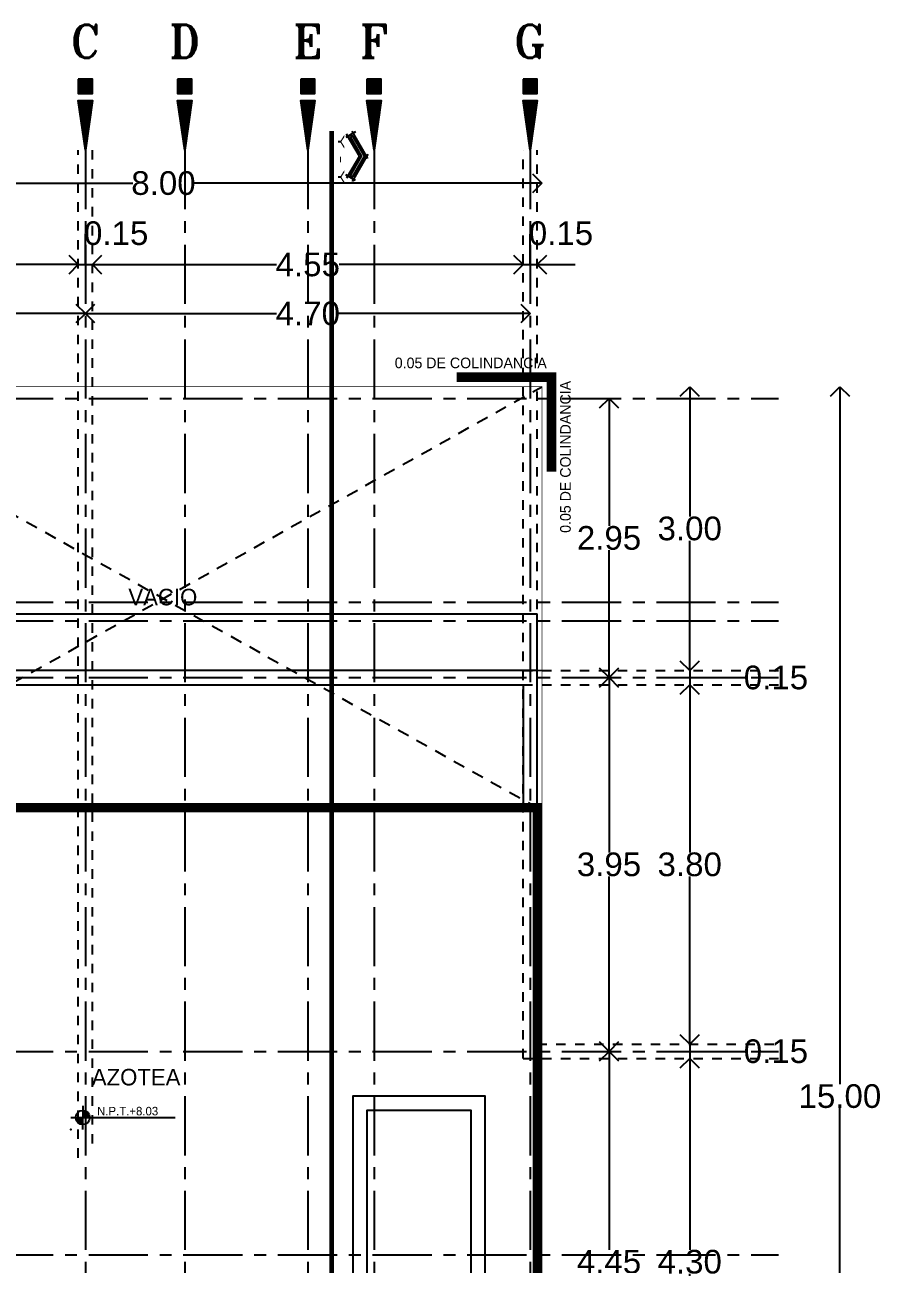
# Model space of a CAD drawing. Header units: metres. Extents: x -58 to 722, y -1100 to 345.
# Drawn here: x 178.85 to 187.89, y -488.46 to -475.36 of the extents above; entities that cross this region are included whole.
import ezdxf
from ezdxf.enums import TextEntityAlignment as Align

# ---------------------------------------------------------------- set-up
doc = ezdxf.new("R2010")
doc.units = ezdxf.units.M
doc.header["$MEASUREMENT"] = 0
for name, pattern in [('ACAD_ISO07W100', [3, 0, -3]), ('CENTER2', [1.125, 0.75, -0.125, 0.125, -0.125]), ('CENTERX2', [4, 2.5, -0.5, 0.5, -0.5]), ('HIDDEN2', [0.1875, 0.125, -0.0625])]:
    doc.linetypes.add(name, pattern=pattern)
doc.layers.get('0').update_dxf_attribs({"color": 255})
doc.layers.get('DEFPOINTS').update_dxf_attribs({"color": 250})
for name, color, linetype in [('A-INDICADORES', 149, 'Continuous'), ('A-TEXTOS', 131, 'Continuous'), ('FSR_ARQ_001TERRENO', 8, 'Continuous'), ('FSR_ARQ_007PROYECCIONES', 200, 'HIDDEN2'), ('FSR_ARQ_008MOBILIARIO', 115, 'Continuous'), ('FSR_ARQ_010MUROBAJO', 33, 'Continuous'), ('FSR_ARQ_014TEXTOS', 142, 'Continuous'), ('FSR_ARQ_015COTAS', 125, 'Continuous'), ('FSR_ARQ_016EJES', 135, 'CENTER2'), ('FSR_ARQ_017EJESTEXT', 135, 'Continuous'), ('FSR_ARQ_024LINEACORTE', 10, 'Continuous'), ('FSR_ARQ_025RESTRI', 140, 'Continuous')]:
    doc.layers.add(name, color=color, linetype=linetype)
doc.styles.add('Arial', font='arial.ttf')
doc.styles.add('ESPACIOS', font='GOTHIC.TTF')
doc.styles.add('ROMANT', font='romant.shx')
doc.styles.add('style1', font='arial.ttf')
doc.dimstyles.new('PP_PACO', dxfattribs={"dimtxt": 0.18, "dimasz": 0.075, "dimexe": 0.075, "dimexo": 0, "dimgap": 0, "dimtad": 0, "dimtih": 1, "dimtoh": 1, "dimzin": 1, "dimdsep": 46, "dimtxsty": 'style1', "dimcen": 0.15, "dimse1": 1, "dimse2": 1, "dimclrd": 256, "dimclre": 256, "dimadec": 0, "dimazin": 0, "dimtfac": 1, "dimtmove": 0, "dimatfit": 3, "dimfxl": 0.075, "dimarcsym": 0})

# ---------------------------------------------------------------- blocks, each defined once
blk = doc.blocks.new('Di-p0101')
at = {"const_width": 0.2}
blk.add_lwpolyline([(1.77635683940025e-15, 0.8000000000000007), (1.77635683940025e-15, 1)], dxfattribs=at)
for points in [[(0.09999999999999987, 1), (0.09999999999999987, 0.8000000000000007), (-0.09999999999999964, 0.8000000000000007), (-0.09999999999999964, 1)], [(0, 0), (0.09999999999999987, 0.7000000000000011), (-0.09999999999999964, 0.7000000000000011)]]:
    blk.add_lwpolyline(points, close=True)
blk.add_lwpolyline([(0, 0, 0, 0.2, 0), (1.77635683940025e-15, 0.7000000000000011, 0.2, 0.2, 0)], format="xyseb")
at = {"style": 'ROMANT'}
blk.add_attdef('1', text='', height=0.6, dxfattribs=at).set_placement((2.220446049250313e-16, 1.3), align=Align.CENTER)
blk = doc.blocks.new('_Open90')
at = {"color": 0, "linetype": 'ByBlock', "lineweight": -2}
for p, q in [((0, 0), (-1, 0)), ((-0.5, 0.5), (0, 0)), ((0, 0), (-0.5, -0.5))]:
    blk.add_line(p, q, dxfattribs=at)
blk = doc.blocks.new('*D607')
at = {"layer": 'DEFPOINTS', "color": 0, "ltscale": 0.005, "transparency": 16777216}
for p in [(179.4866564896076, -478.4129439505576), (176.4366564896071, -478.8418152714352), (179.4866564896076, -478.8418152714352)]:
    blk.add_point(p, dxfattribs=at)
at = {"layer": 'FSR_ARQ_015COTAS', "lineweight": -2, "ltscale": 0.005, "transparency": 16777216}
for p, q in [((176.6366564896071, -478.4129439505576), (177.6361107870153, -478.4129439505576)), ((179.2866564896076, -478.4129439505576), (178.2872021921994, -478.4129439505576))]:
    blk.add_line(p, q, dxfattribs=at)
at = {"layer": 'FSR_ARQ_015COTAS', "lineweight": -2, "ltscale": 0.005, "transparency": 16777216, "xscale": 0.2, "yscale": 0.2, "zscale": 0.2, "rotation": 180}
blk.add_blockref('_Open90', (176.4366564896071, -478.4129439505576), dxfattribs=at)
at = {"layer": 'FSR_ARQ_015COTAS', "lineweight": -2, "ltscale": 0.005, "transparency": 16777216, "xscale": 0.2, "yscale": 0.2, "zscale": 0.2}
blk.add_blockref('_Open90', (179.4866564896076, -478.4129439505576), dxfattribs=at)
at = {"layer": 'FSR_ARQ_015COTAS', "color": 0, "ltscale": 0.005, "transparency": 16777216, "insert": (177.9616564896073, -478.4129439505576), "char_height": 0.25, "attachment_point": 5, "style": 'style1'}
blk.add_mtext('3.05', dxfattribs=at)
blk = doc.blocks.new('*D608')
at = {"layer": 'DEFPOINTS', "color": 0, "ltscale": 0.005, "transparency": 16777216}
for p in [(184.1866564896072, -478.4129439505576), (184.1866564896072, -478.7320691407941), (179.4866564896076, -478.8418152714352)]:
    blk.add_point(p, dxfattribs=at)
at = {"layer": 'FSR_ARQ_015COTAS', "lineweight": -2, "ltscale": 0.005, "transparency": 16777216}
for p, q in [((179.6866564896075, -478.4129439505576), (181.5073590816947, -478.4129439505576)), ((183.9866564896072, -478.4129439505576), (182.1659538975201, -478.4129439505576))]:
    blk.add_line(p, q, dxfattribs=at)
at = {"layer": 'FSR_ARQ_015COTAS', "lineweight": -2, "ltscale": 0.005, "transparency": 16777216, "xscale": 0.2, "yscale": 0.2, "zscale": 0.2, "rotation": 180}
blk.add_blockref('_Open90', (179.4866564896076, -478.4129439505576), dxfattribs=at)
at = {"layer": 'FSR_ARQ_015COTAS', "lineweight": -2, "ltscale": 0.005, "transparency": 16777216, "xscale": 0.2, "yscale": 0.2, "zscale": 0.2}
blk.add_blockref('_Open90', (184.1866564896072, -478.4129439505576), dxfattribs=at)
at = {"layer": 'FSR_ARQ_015COTAS', "color": 0, "ltscale": 0.005, "transparency": 16777216, "insert": (181.8366564896074, -478.4129439505576), "char_height": 0.25, "attachment_point": 5, "style": 'style1'}
blk.add_mtext('4.70', dxfattribs=at)
blk = doc.blocks.new('*D610')
at = {"layer": 'DEFPOINTS', "color": 0, "ltscale": 0.005, "transparency": 16777216}
for p in [(179.4116564896075, -477.8956586812391), (176.5116564896068, -478.0478918648065), (179.4116564896075, -478.1651157038672)]:
    blk.add_point(p, dxfattribs=at)
at = {"layer": 'FSR_ARQ_015COTAS', "lineweight": -2, "ltscale": 0.005, "transparency": 16777216}
for p, q in [((176.7116564896068, -477.8956586812391), (177.6352581267149, -477.8956586812391)), ((179.2116564896075, -477.8956586812391), (178.2880548524994, -477.8956586812391))]:
    blk.add_line(p, q, dxfattribs=at)
at = {"layer": 'FSR_ARQ_015COTAS', "lineweight": -2, "ltscale": 0.005, "transparency": 16777216, "xscale": 0.2, "yscale": 0.2, "zscale": 0.2, "rotation": 180}
blk.add_blockref('_Open90', (176.5116564896068, -477.8956586812391), dxfattribs=at)
at = {"layer": 'FSR_ARQ_015COTAS', "lineweight": -2, "ltscale": 0.005, "transparency": 16777216, "xscale": 0.2, "yscale": 0.2, "zscale": 0.2}
blk.add_blockref('_Open90', (179.4116564896075, -477.8956586812391), dxfattribs=at)
at = {"layer": 'FSR_ARQ_015COTAS', "color": 0, "ltscale": 0.005, "transparency": 16777216, "insert": (177.9616564896072, -477.8956586812391), "char_height": 0.25, "attachment_point": 5, "style": 'style1'}
blk.add_mtext('2.90', dxfattribs=at)
blk = doc.blocks.new('*D611')
at = {"layer": 'DEFPOINTS', "color": 0, "ltscale": 0.005, "transparency": 16777216}
for p in [(179.5616564896075, -477.8956586812391), (179.4116564896075, -478.1651157038672), (179.5616564896075, -478.1794408590138)]:
    blk.add_point(p, dxfattribs=at)
at = {"layer": 'FSR_ARQ_015COTAS', "lineweight": -2, "ltscale": 0.005, "transparency": 16777216}
for p, q in [((179.4866564896075, -477.8956586812391), (179.4866564896075, -477.5653721873782)), ((179.2116564896075, -477.8956586812391), (179.0116564896075, -477.8956586812391)), ((179.4116564896075, -477.8956586812391), (179.5616564896075, -477.8956586812391)), ((179.4116564896075, -477.8956586812391), (179.5616564896075, -477.8956586812391)), ((179.7616564896075, -477.8956586812391), (179.9616564896075, -477.8956586812391))]:
    blk.add_line(p, q, dxfattribs=at)
at = {"layer": 'FSR_ARQ_015COTAS', "lineweight": -2, "ltscale": 0.005, "transparency": 16777216, "xscale": 0.2, "yscale": 0.2, "zscale": 0.2}
blk.add_blockref('_Open90', (179.4116564896075, -477.8956586812391), dxfattribs=at)
at = {"layer": 'FSR_ARQ_015COTAS', "lineweight": -2, "ltscale": 0.005, "transparency": 16777216, "xscale": 0.2, "yscale": 0.2, "zscale": 0.2, "rotation": 180}
blk.add_blockref('_Open90', (179.5616564896075, -477.8956586812391), dxfattribs=at)
at = {"layer": 'FSR_ARQ_015COTAS', "color": 0, "ltscale": 0.005, "transparency": 16777216, "insert": (179.8122874582296, -477.5653721873782), "char_height": 0.25, "attachment_point": 5, "style": 'style1'}
blk.add_mtext('0.15', dxfattribs=at)
blk = doc.blocks.new('*D612')
at = {"layer": 'DEFPOINTS', "color": 0, "ltscale": 0.005, "transparency": 16777216}
for p in [(184.1116564896076, -477.8956586812391), (184.1116564896076, -478.1394297190285), (179.5616564896075, -478.1794408590138)]:
    blk.add_point(p, dxfattribs=at)
at = {"layer": 'FSR_ARQ_015COTAS', "lineweight": -2, "ltscale": 0.005, "transparency": 16777216}
for p, q in [((179.7616564896075, -477.8956586812391), (181.5059948252147, -477.8956586812391)), ((183.9116564896076, -477.8956586812391), (182.1673181540004, -477.8956586812391))]:
    blk.add_line(p, q, dxfattribs=at)
at = {"layer": 'FSR_ARQ_015COTAS', "lineweight": -2, "ltscale": 0.005, "transparency": 16777216, "xscale": 0.2, "yscale": 0.2, "zscale": 0.2, "rotation": 180}
blk.add_blockref('_Open90', (179.5616564896075, -477.8956586812391), dxfattribs=at)
at = {"layer": 'FSR_ARQ_015COTAS', "lineweight": -2, "ltscale": 0.005, "transparency": 16777216, "xscale": 0.2, "yscale": 0.2, "zscale": 0.2}
blk.add_blockref('_Open90', (184.1116564896076, -477.8956586812391), dxfattribs=at)
at = {"layer": 'FSR_ARQ_015COTAS', "color": 0, "ltscale": 0.005, "transparency": 16777216, "insert": (181.8366564896075, -477.8956586812391), "char_height": 0.25, "attachment_point": 5, "style": 'style1'}
blk.add_mtext('4.55', dxfattribs=at)
blk = doc.blocks.new('*D613')
at = {"layer": 'DEFPOINTS', "color": 0, "ltscale": 0.005, "transparency": 16777216}
for p in [(184.2616564896076, -477.8956586812391), (184.1116564896076, -478.1394297190285), (184.2616564896076, -478.134647145008)]:
    blk.add_point(p, dxfattribs=at)
at = {"layer": 'FSR_ARQ_015COTAS', "lineweight": -2, "ltscale": 0.005, "transparency": 16777216}
for p, q in [((184.1866564896076, -477.8956586812391), (184.1866564896076, -477.5653721873782)), ((183.9116564896076, -477.8956586812391), (183.7116564896076, -477.8956586812391)), ((184.1116564896076, -477.8956586812391), (184.2616564896076, -477.8956586812391)), ((184.1116564896076, -477.8956586812391), (184.2616564896076, -477.8956586812391)), ((184.4616564896075, -477.8956586812391), (184.6616564896076, -477.8956586812391))]:
    blk.add_line(p, q, dxfattribs=at)
at = {"layer": 'FSR_ARQ_015COTAS', "lineweight": -2, "ltscale": 0.005, "transparency": 16777216, "xscale": 0.2, "yscale": 0.2, "zscale": 0.2}
blk.add_blockref('_Open90', (184.1116564896076, -477.8956586812391), dxfattribs=at)
at = {"layer": 'FSR_ARQ_015COTAS', "lineweight": -2, "ltscale": 0.005, "transparency": 16777216, "xscale": 0.2, "yscale": 0.2, "zscale": 0.2, "rotation": 180}
blk.add_blockref('_Open90', (184.2616564896076, -477.8956586812391), dxfattribs=at)
at = {"layer": 'FSR_ARQ_015COTAS', "color": 0, "ltscale": 0.005, "transparency": 16777216, "insert": (184.5122874582297, -477.5653721873782), "char_height": 0.25, "attachment_point": 5, "style": 'style1'}
blk.add_mtext('0.15', dxfattribs=at)
blk = doc.blocks.new('*D614')
at = {"layer": 'DEFPOINTS', "color": 0, "ltscale": 0.005, "transparency": 16777216}
for p in [(184.3116564896072, -477.035673855304), (176.3116564896072, -479.1860490120489), (184.3116564896072, -479.1860490120489)]:
    blk.add_point(p, dxfattribs=at)
at = {"layer": 'FSR_ARQ_015COTAS', "lineweight": -2, "ltscale": 0.005, "transparency": 16777216}
for p, q in [((176.5116564896072, -477.035673855304), (179.9872192454053, -477.035673855304)), ((184.1116564896072, -477.035673855304), (180.6360937338091, -477.035673855304))]:
    blk.add_line(p, q, dxfattribs=at)
at = {"layer": 'FSR_ARQ_015COTAS', "lineweight": -2, "ltscale": 0.005, "transparency": 16777216, "xscale": 0.2, "yscale": 0.2, "zscale": 0.2, "rotation": 180}
blk.add_blockref('_Open90', (176.3116564896072, -477.035673855304), dxfattribs=at)
at = {"layer": 'FSR_ARQ_015COTAS', "lineweight": -2, "ltscale": 0.005, "transparency": 16777216, "xscale": 0.2, "yscale": 0.2, "zscale": 0.2}
blk.add_blockref('_Open90', (184.3116564896072, -477.035673855304), dxfattribs=at)
at = {"layer": 'FSR_ARQ_015COTAS', "color": 0, "ltscale": 0.005, "transparency": 16777216, "insert": (180.3116564896072, -477.035673855304), "char_height": 0.25, "attachment_point": 5, "style": 'style1'}
blk.add_mtext('8.00', dxfattribs=at)
blk = doc.blocks.new('*D615')
at = {"layer": 'DEFPOINTS', "color": 0, "ltscale": 0.005, "transparency": 16777216}
for p in [(184.8158236307219, -479.3110490120491), (184.8158236307219, -482.2615484220989), (185.0197894560524, -482.2615484220989)]:
    blk.add_point(p, dxfattribs=at)
at = {"layer": 'FSR_ARQ_015COTAS', "lineweight": -2, "ltscale": 0.005, "transparency": 16777216}
for p, q in [((185.0197894560524, -479.5110490120491), (185.0197894560524, -480.6586554701436)), ((185.0197894560524, -482.061548422099), (185.0197894560524, -480.9139419640044))]:
    blk.add_line(p, q, dxfattribs=at)
at = {"layer": 'FSR_ARQ_015COTAS', "lineweight": -2, "ltscale": 0.005, "transparency": 16777216, "xscale": 0.2, "yscale": 0.2, "zscale": 0.2}
for p, rotation in [((185.0197894560524, -479.3110490120491), 90), ((185.0197894560524, -482.2615484220989), 270)]:
    blk.add_blockref('_Open90', p, dxfattribs=dict(at, rotation=rotation))
at = {"layer": 'FSR_ARQ_015COTAS', "color": 0, "ltscale": 0.005, "transparency": 16777216, "insert": (185.0197894560522, -480.786298717074), "char_height": 0.25, "attachment_point": 5, "style": 'style1'}
blk.add_mtext('2.95', dxfattribs=at)
blk = doc.blocks.new('*D616')
at = {"layer": 'DEFPOINTS', "color": 0, "ltscale": 0.005, "transparency": 16777216}
for p in [(184.8158236307219, -482.2615484220989), (184.6920308621126, -486.2115484220988), (185.0197894560525, -486.2115484220988)]:
    blk.add_point(p, dxfattribs=at)
at = {"layer": 'FSR_ARQ_015COTAS', "lineweight": -2, "ltscale": 0.005, "transparency": 16777216}
for p, q in [((185.0197894560525, -482.4615484220989), (185.0197894560525, -484.1088199091384)), ((185.0197894560525, -486.0115484220988), (185.0197894560525, -484.3642769350593))]:
    blk.add_line(p, q, dxfattribs=at)
at = {"layer": 'FSR_ARQ_015COTAS', "lineweight": -2, "ltscale": 0.005, "transparency": 16777216, "xscale": 0.2, "yscale": 0.2, "zscale": 0.2}
for p, rotation in [((185.0197894560525, -482.2615484220989), 90), ((185.0197894560525, -486.2115484220988), 270)]:
    blk.add_blockref('_Open90', p, dxfattribs=dict(at, rotation=rotation))
at = {"layer": 'FSR_ARQ_015COTAS', "color": 0, "ltscale": 0.005, "transparency": 16777216, "insert": (185.0197894560523, -484.2365484220988), "char_height": 0.25, "attachment_point": 5, "style": 'style1'}
blk.add_mtext('3.95', dxfattribs=at)
blk = doc.blocks.new('*D617')
at = {"layer": 'DEFPOINTS', "color": 0, "ltscale": 0.005, "transparency": 16777216}
for p in [(184.6920308621126, -486.2115484220988), (184.7916791154018, -490.661548422099), (185.0197894560526, -490.661548422099)]:
    blk.add_point(p, dxfattribs=at)
at = {"layer": 'FSR_ARQ_015COTAS', "lineweight": -2, "ltscale": 0.005, "transparency": 16777216}
for p, q in [((185.0197894560526, -486.4115484220987), (185.0197894560526, -488.3094167713485)), ((185.0197894560526, -490.461548422099), (185.0197894560526, -488.5636800728492))]:
    blk.add_line(p, q, dxfattribs=at)
at = {"layer": 'FSR_ARQ_015COTAS', "lineweight": -2, "ltscale": 0.005, "transparency": 16777216, "xscale": 0.2, "yscale": 0.2, "zscale": 0.2}
for p, rotation in [((185.0197894560526, -486.2115484220988), 90), ((185.0197894560526, -490.661548422099), 270)]:
    blk.add_blockref('_Open90', p, dxfattribs=dict(at, rotation=rotation))
at = {"layer": 'FSR_ARQ_015COTAS', "color": 0, "ltscale": 0.005, "transparency": 16777216, "insert": (185.0197894560524, -488.4365484220988), "char_height": 0.25, "attachment_point": 5, "style": 'style1'}
blk.add_mtext('4.45', dxfattribs=at)
blk = doc.blocks.new('*D620')
at = {"layer": 'DEFPOINTS', "color": 0, "ltscale": 0.005, "transparency": 16777216}
for p in [(184.3116564896073, -479.1860490120491), (185.3854443985994, -482.1865484220986), (185.8726789446095, -482.1865484220986)]:
    blk.add_point(p, dxfattribs=at)
at = {"layer": 'FSR_ARQ_015COTAS', "lineweight": -2, "ltscale": 0.005, "transparency": 16777216}
for p, q in [((185.8726789446095, -479.3860490120491), (185.8726789446095, -480.5585702041134)), ((185.8726789446095, -481.9865484220986), (185.8726789446095, -480.8140272300343))]:
    blk.add_line(p, q, dxfattribs=at)
at = {"layer": 'FSR_ARQ_015COTAS', "lineweight": -2, "ltscale": 0.005, "transparency": 16777216, "xscale": 0.2, "yscale": 0.2, "zscale": 0.2}
for p, rotation in [((185.8726789446095, -479.1860490120491), 90), ((185.8726789446095, -482.1865484220986), 270)]:
    blk.add_blockref('_Open90', p, dxfattribs=dict(at, rotation=rotation))
at = {"layer": 'FSR_ARQ_015COTAS', "color": 0, "ltscale": 0.005, "transparency": 16777216, "insert": (185.8726789446093, -480.6862987170738), "char_height": 0.25, "attachment_point": 5, "style": 'style1'}
blk.add_mtext('3.00', dxfattribs=at)
blk = doc.blocks.new('*D621')
at = {"layer": 'DEFPOINTS', "color": 0, "ltscale": 0.005, "transparency": 16777216}
for p in [(185.3854443985994, -482.1865484220986), (185.6234351753439, -482.3365484220985), (185.8726789446096, -482.3365484220985)]:
    blk.add_point(p, dxfattribs=at)
at = {"layer": 'FSR_ARQ_015COTAS', "lineweight": -2, "ltscale": 0.005, "transparency": 16777216}
for p, q in [((185.8726789446096, -481.9865484220986), (185.8726789446096, -481.7865484220986)), ((185.8726789446096, -482.1865484220986), (185.8726789446096, -482.3365484220985)), ((185.8726789446096, -482.1865484220986), (185.8726789446096, -482.3365484220985)), ((185.8726789446096, -482.2615484220985), (186.4582519323313, -482.2615484220985)), ((185.8726789446096, -482.5365484220985), (185.8726789446096, -482.7365484220985))]:
    blk.add_line(p, q, dxfattribs=at)
at = {"layer": 'FSR_ARQ_015COTAS', "lineweight": -2, "ltscale": 0.005, "transparency": 16777216, "xscale": 0.2, "yscale": 0.2, "zscale": 0.2}
for p, rotation in [((185.8726789446096, -482.1865484220986), 270), ((185.8726789446096, -482.3365484220985), 90)]:
    blk.add_blockref('_Open90', p, dxfattribs=dict(at, rotation=rotation))
at = {"layer": 'FSR_ARQ_015COTAS', "color": 0, "ltscale": 0.005, "transparency": 16777216, "insert": (186.7838829009532, -482.2615484220985), "char_height": 0.25, "attachment_point": 5, "style": 'style1'}
blk.add_mtext('0.15', dxfattribs=at)
blk = doc.blocks.new('*D622')
at = {"layer": 'DEFPOINTS', "color": 0, "ltscale": 0.005, "transparency": 16777216}
for p in [(185.6234351753439, -482.3365484220985), (185.4471601833745, -486.1365484220987), (185.8726789446097, -486.1365484220987)]:
    blk.add_point(p, dxfattribs=at)
at = {"layer": 'FSR_ARQ_015COTAS', "lineweight": -2, "ltscale": 0.005, "transparency": 16777216}
for p, q in [((185.8726789446097, -482.5365484220985), (185.8726789446097, -484.1088199091381)), ((185.8726789446097, -485.9365484220987), (185.8726789446097, -484.364276935059))]:
    blk.add_line(p, q, dxfattribs=at)
at = {"layer": 'FSR_ARQ_015COTAS', "lineweight": -2, "ltscale": 0.005, "transparency": 16777216, "xscale": 0.2, "yscale": 0.2, "zscale": 0.2}
for p, rotation in [((185.8726789446097, -482.3365484220985), 90), ((185.8726789446097, -486.1365484220987), 270)]:
    blk.add_blockref('_Open90', p, dxfattribs=dict(at, rotation=rotation))
at = {"layer": 'FSR_ARQ_015COTAS', "color": 0, "ltscale": 0.005, "transparency": 16777216, "insert": (185.8726789446096, -484.2365484220985), "char_height": 0.25, "attachment_point": 5, "style": 'style1'}
blk.add_mtext('3.80', dxfattribs=at)
blk = doc.blocks.new('*D623')
at = {"layer": 'DEFPOINTS', "color": 0, "ltscale": 0.005, "transparency": 16777216}
for p in [(185.4471601833745, -486.1365484220987), (185.4471601833745, -486.2865484220988), (185.8726789446098, -486.2865484220988)]:
    blk.add_point(p, dxfattribs=at)
at = {"layer": 'FSR_ARQ_015COTAS', "lineweight": -2, "ltscale": 0.005, "transparency": 16777216}
for p, q in [((185.8726789446098, -485.9365484220987), (185.8726789446098, -485.7365484220987)), ((185.8726789446098, -486.1365484220987), (185.8726789446098, -486.2865484220988)), ((185.8726789446098, -486.1365484220987), (185.8726789446098, -486.2865484220988)), ((185.8726789446098, -486.2115484220988), (186.4582519323315, -486.2115484220988)), ((185.8726789446098, -486.4865484220988), (185.8726789446098, -486.6865484220988))]:
    blk.add_line(p, q, dxfattribs=at)
at = {"layer": 'FSR_ARQ_015COTAS', "lineweight": -2, "ltscale": 0.005, "transparency": 16777216, "xscale": 0.2, "yscale": 0.2, "zscale": 0.2}
for p, rotation in [((185.8726789446098, -486.1365484220987), 270), ((185.8726789446098, -486.2865484220988), 90)]:
    blk.add_blockref('_Open90', p, dxfattribs=dict(at, rotation=rotation))
at = {"layer": 'FSR_ARQ_015COTAS', "color": 0, "ltscale": 0.005, "transparency": 16777216, "insert": (186.7838829009535, -486.2115484220987), "char_height": 0.25, "attachment_point": 5, "style": 'style1'}
blk.add_mtext('0.15', dxfattribs=at)
blk = doc.blocks.new('*D624')
at = {"layer": 'DEFPOINTS', "color": 0, "ltscale": 0.005, "transparency": 16777216}
for p in [(185.4471601833745, -486.2865484220988), (185.582442365707, -490.586548422099), (185.87267894461, -490.586548422099)]:
    blk.add_point(p, dxfattribs=at)
at = {"layer": 'FSR_ARQ_015COTAS', "lineweight": -2, "ltscale": 0.005, "transparency": 16777216}
for p, q in [((185.87267894461, -486.4865484220988), (185.87267894461, -488.3088199091384)), ((185.87267894461, -490.386548422099), (185.87267894461, -488.5642769350594))]:
    blk.add_line(p, q, dxfattribs=at)
at = {"layer": 'FSR_ARQ_015COTAS', "lineweight": -2, "ltscale": 0.005, "transparency": 16777216, "xscale": 0.2, "yscale": 0.2, "zscale": 0.2}
for p, rotation in [((185.87267894461, -486.2865484220988), 90), ((185.87267894461, -490.586548422099), 270)]:
    blk.add_blockref('_Open90', p, dxfattribs=dict(at, rotation=rotation))
at = {"layer": 'FSR_ARQ_015COTAS', "color": 0, "ltscale": 0.005, "transparency": 16777216, "insert": (185.8726789446098, -488.4365484220988), "char_height": 0.25, "attachment_point": 5, "style": 'style1'}
blk.add_mtext('4.30', dxfattribs=at)
blk = doc.blocks.new('*D629')
at = {"layer": 'DEFPOINTS', "color": 0, "ltscale": 0.005, "transparency": 16777216}
for p in [(184.3116564896073, -479.1860490120491), (184.3116564896073, -494.1860490120491), (187.4595807439521, -494.1860490120491)]:
    blk.add_point(p, dxfattribs=at)
at = {"layer": 'FSR_ARQ_015COTAS', "lineweight": -2, "ltscale": 0.005, "transparency": 16777216}
for p, q in [((187.4595807439521, -479.3860490120491), (187.4595807439521, -486.5584057651187)), ((187.4595807439521, -493.9860490120491), (187.4595807439521, -486.8136922589795))]:
    blk.add_line(p, q, dxfattribs=at)
at = {"layer": 'FSR_ARQ_015COTAS', "lineweight": -2, "ltscale": 0.005, "transparency": 16777216, "xscale": 0.2, "yscale": 0.2, "zscale": 0.2}
for p, rotation in [((187.4595807439521, -479.1860490120491), 90), ((187.4595807439521, -494.1860490120491), 270)]:
    blk.add_blockref('_Open90', p, dxfattribs=dict(at, rotation=rotation))
at = {"layer": 'FSR_ARQ_015COTAS', "color": 0, "ltscale": 0.005, "transparency": 16777216, "insert": (187.459580743952, -486.6860490120491), "char_height": 0.25, "attachment_point": 5, "style": 'style1'}
blk.add_mtext('15.00', dxfattribs=at)
blk = doc.blocks.new('Flecha_1')
blk.add_hatch(color=256).paths.add_polyline_path([(0, 0.0007577722283113875), (0.003041045828766409, -0.0009979763995449642), (0.002853545828766402, -0.001322735925964102), (0, 0.0003247595264191661), (-0.002853545828766402, -0.00132273592596413), (-0.003041045828766409, -0.0009979763995449642)])
for p, q in [((0.0003247595264190828, 0.001270031754730561), (-0.003750000000000031, -0.001082531754730554)), ((0, 0), (-0.003281249999999902, -0.001894430570778483)), ((-0.0003247595264191938, 0.001270031754730561), (0.00374999999999992, -0.001082531754730581)), ((0, 0), (0.003281249999999902, -0.001894430570778483)), ((-0.003612740473580844, -0.0005702722283114081), (-0.002768990473580812, -0.002031690097197669)), ((0.003612740473580844, -0.0005702722283114081), (0.002768990473580812, -0.002031690097197669))]:
    blk.add_line(p, q)
blk.add_lwpolyline([(0, 0.0007577722283113875), (0.003041045828766409, -0.0009979763995449642), (0.002853545828766402, -0.001322735925964102), (0, 0.0003247595264191661), (-0.002853545828766402, -0.00132273592596413), (-0.003041045828766409, -0.0009979763995449642)], close=True)
blk = doc.blocks.new('Acceso')
at = {"xscale": 2.4, "yscale": 2.4, "zscale": 2.4}
blk.add_blockref('Flecha_1', (1.110223024625157e-16, -0.00259807621135337), dxfattribs=at)
at = {"style": 'Arial', "flags": 8}
for width, p, p2 in [(1.355994912706673, (-0.008999999999999786, -0.01019615242270681), (0.00900000000000023, -0.0101961524227067)), (8.566837107377657, (-0.008999999999999786, -0.01319615242270682), (0.00900000000000023, -0.01319615242270671))]:
    blk.add_attdef('A', text='', height=0.00225, dxfattribs=dict(at, width=width)).set_placement(p, p2, align=Align.FIT)
blk = doc.blocks.new('ARP-NPT')
h = blk.add_hatch(color=256)
edge = h.paths.add_edge_path()
edge.add_ellipse((4.547473508864641e-13, 0), major_axis=(0.0530330085889924, 0.05303300858899069), ratio=0.9999999999999806, start_angle=314.99999999999943, end_angle=405.00000000000057, ccw=False)
edge.add_line((0.07500000009332553, 0), (-1.256356130241443e-13, 1.186550859046596e-15))
edge.add_line((4.547473508864641e-13, 0), (4.559339017455107e-13, 0.07500000009345113))
edge = h.paths.add_edge_path()
edge.add_line((-0.07500000009360974, 0), (-1.585814812798958e-13, -1.186550859046596e-15))
edge.add_line((4.547473508864641e-13, 0), (4.535608000274175e-13, -0.07500000009345113))
edge.add_ellipse((4.547473508864641e-13, 0), major_axis=(0.0530330085889924, 0.05303300858899069), ratio=0.9999999999999806, start_angle=134.9999999999994, end_angle=225.0000000000006, ccw=False)
for p, q in [((-0.1249999999995453, 0), (0.9750000000004775, 0)), ((4.547473508864641e-13, 0.125), (4.547473508864641e-13, 0)), ((1.023181539494544e-12, -0.125), (4.547473508864641e-13, 0))]:
    blk.add_line(p, q)
blk.add_circle((4.547473508864641e-13, 0), 0.075)
blk.add_point((-0.1249999999995453, -0.125))
at = {"layer": 'A-TEXTOS', "style": 'ESPACIOS'}
blk.add_attdef('N.P.T.', text='', height=0.09, dxfattribs=at).set_placement((0.4740896149224341, 0.02276895428546766), align=Align.CENTER)

msp = doc.modelspace()

# ---------------------------------------------------------------- linework, layer by layer
at = {"layer": 'DEFPOINTS', "linetype": 'ACAD_ISO07W100', "ltscale": 0.005}
for p, q in [((179.4116564896075, -487.336548422099), (179.4116564896075, -476.6860490120489)), ((179.5616564896076, -487.1865484220991), (179.5616564896076, -476.6860490120489)), ((184.1116564896076, -486.2865484220986), (184.1116564896076, -476.6860490120489)), ((184.2616564896076, -486.1365484220985), (184.2616564896076, -476.6860490120489)), ((184.1116564896076, -482.1865484220984), (186.8116564896072, -482.1865484220984)), ((184.1116564896075, -482.3365484220983), (186.8116564896072, -482.3365484220983)), ((184.2616564896076, -486.1365484220985), (186.8116564896072, -486.1365484220985)), ((184.1116564896076, -486.2865484220986), (186.8116564896072, -486.2865484220986))]:
    msp.add_line(p, q, dxfattribs=at)
at = {"layer": 'FSR_ARQ_001TERRENO', "const_width": 0.1}
msp.add_lwpolyline([(183.4116564896072, -479.0860490120489), (184.4116564896072, -479.0860490120489), (184.4116564896072, -480.0860490120489)], dxfattribs=at)
at = {"layer": 'FSR_ARQ_001TERRENO', "const_width": 0.01}
msp.add_lwpolyline([(176.3116564896072, -494.1860490120489), (176.3116564896072, -479.1860490120489), (184.3116564896072, -479.1860490120489), (184.3116564896072, -494.1860490120489)], close=True, dxfattribs=at)
at = {"layer": 'FSR_ARQ_007PROYECCIONES'}
for p, q in [((176.3116564896072, -479.1860490120489), (184.2616564896076, -483.6365484220985)), ((176.3616564896072, -483.6365484220985), (184.3116564896072, -479.1860490120489))]:
    msp.add_line(p, q, dxfattribs=at)
at = {"layer": 'FSR_ARQ_008MOBILIARIO'}
for p in [(176.3616564896072, -481.5865484220988), (184.2616564896075, -482.1865484220984)]:
    msp.add_line(p, (184.2616564896075, -481.5865484220988), dxfattribs=at)
at = {"layer": 'FSR_ARQ_010MUROBAJO'}
for p, q in [((184.2616564896075, -482.1865484220984), (176.3616564896072, -482.1865484220987)), ((184.2616564896076, -486.1365484220985), (184.2616564896076, -482.1865484220984)), ((176.5116564896075, -482.3365484220988), (184.1116564896075, -482.3365484220983)), ((184.1116564896075, -482.3365484220983), (184.1116564896074, -483.6365484220985))]:
    msp.add_line(p, q, dxfattribs=at)
at = {"layer": 'FSR_ARQ_010MUROBAJO', "const_width": 0.1}
msp.add_lwpolyline([(176.3616564896072, -489.0365484220977), (181.7616564896072, -489.0365484220977), (181.7616564896072, -490.7365484220987), (184.2616564896076, -490.7365484220987), (184.2616564896076, -483.6365484220985), (184.1116564896075, -483.6365484220985), (176.5116564896073, -483.6365484220985), (176.3616564896072, -483.6365484220985), (176.3616564896072, -489.0365484220977)], dxfattribs=at)
at = {"layer": 'FSR_ARQ_010MUROBAJO'}
for points in [[(182.3116564896076, -490.1865484220988), (183.7116564896076, -490.1865484220988), (183.7116564896076, -486.6865484220986), (182.3116564896076, -486.6865484220986)], [(182.4616564896076, -490.0365484220989), (183.5616564896076, -490.0365484220989), (183.5616564896076, -486.8365484220986), (182.4616564896076, -486.8365484220986)]]:
    msp.add_lwpolyline(points, close=True, dxfattribs=at)
at = {"layer": 'FSR_ARQ_016EJES', "linetype": 'CENTERX2', "ltscale": 0.25}
for p, q in [((179.4866564896076, -476.6860490120489), (179.4866564896076, -496.2290267331131)), ((180.5366564896075, -476.6860490120489), (180.5366564896075, -496.2290267331131)), ((181.8366564896068, -476.6860490120489), (181.8366564896068, -496.2290267331131)), ((182.5366564896076, -476.6860490120489), (182.5366564896076, -496.2290267331131)), ((184.1866564896072, -476.6860490120489), (184.1866564896072, -496.2290267331131)), ((172.5216551191103, -479.3110490120489), (186.8116564896072, -479.3110490120489)), ((172.5216551191103, -481.462348422097), (186.8116564896072, -481.462348422097)), ((172.5216551191103, -481.6615484220988), (186.8116564896072, -481.6615484220988)), ((172.5216551191103, -482.2615484220987), (186.8116564896072, -482.2615484220987)), ((172.5216551191103, -486.2115484220985), (186.8116564896072, -486.2115484220985)), ((172.5216551191103, -488.3615484220985), (186.8116564896072, -488.3615484220985))]:
    msp.add_line(p, q, dxfattribs=at)
at = {"layer": 'FSR_ARQ_024LINEACORTE', "linetype": 'CENTER2', "const_width": 0.05}
msp.add_lwpolyline([(182.0905246173342, -496.5099115564913), (182.0905246173342, -476.4837290575156)], dxfattribs=at)
at = {"layer": 'FSR_ARQ_025RESTRI', "linetype": 'HIDDEN2', "ltscale": 2.5, "const_width": 0.02, "flags": 128}
msp.add_lwpolyline([(176.311656489607, -482.1865484220987), (184.3116564896072, -482.1865484220987)], dxfattribs=at)

# ---------------------------------------------------------------- block references
at = {"layer": 'A-INDICADORES'}
msp.add_blockref('ARP-NPT', (179.4591576286924, -486.9110617189984), dxfattribs=at).add_auto_attribs({'N.P.T.': 'N.P.T.+8.03'})
at = {"layer": 'FSR_ARQ_017EJESTEXT', "lineweight": 0}
ref = msp.add_blockref('Di-p0101', (179.4866564896076, -476.686049012049), dxfattribs=dict(at, xscale=-0.75, yscale=0.75, zscale=0.75))
ref.add_attrib('1', 'C', dxfattribs={"layer": '0', "height": 0.35, "style": 'ROMANT'}).set_placement((179.4866564896053, -475.7110490120486), align=Align.CENTER)
ref = msp.add_blockref('Di-p0101', (180.5366564896075, -476.6860490120489), dxfattribs=dict(at, xscale=-0.75, yscale=0.75, zscale=0.75))
ref.add_attrib('1', 'D', dxfattribs={"layer": '0', "height": 0.35, "style": 'ROMANT'}).set_placement((180.5366564896052, -475.7110490120485), align=Align.CENTER)
ref = msp.add_blockref('Di-p0101', (181.8366564896068, -476.6860490120489), dxfattribs=dict(at, xscale=-0.75, yscale=0.75, zscale=0.75))
ref.add_attrib('1', 'E', dxfattribs={"layer": '0', "height": 0.35, "style": 'ROMANT'}).set_placement((181.8366564896046, -475.7110490120485), align=Align.CENTER)
ref = msp.add_blockref('Di-p0101', (182.5366564896076, -476.6860490120489), dxfattribs=dict(at, xscale=-0.75, yscale=0.75, zscale=0.75))
ref.add_attrib('1', 'F', dxfattribs={"layer": '0', "height": 0.35, "style": 'ROMANT'}).set_placement((182.5366564896053, -475.7110490120485), align=Align.CENTER)
ref = msp.add_blockref('Di-p0101', (184.1866564896072, -476.6860490120489), dxfattribs=dict(at, xscale=-0.75, yscale=0.75, zscale=0.75))
ref.add_attrib('1', 'G', dxfattribs={"layer": '0', "height": 0.35, "style": 'ROMANT'}).set_placement((184.1866564896049, -475.7110490120485), align=Align.CENTER)
at = {"layer": 'FSR_ARQ_024LINEACORTE', "linetype": 'CENTER2'}
ref = msp.add_blockref('Acceso', (182.458690078062, -476.7502820571666), dxfattribs=dict(at, xscale=29.61699996122224, yscale=29.61699996122224, zscale=29.61699996122224, rotation=270))
ref.add_attrib('A', 'Y - Y', dxfattribs={"layer": '0', "height": 0.06663824991275007, "rotation": 270, "style": 'Arial', "width": 2.576449912123214}).set_placement((182.1567106321542, -476.5173580223364), (182.1567106321542, -477.0504640216377), align=Align.FIT)

# ---------------------------------------------------------------- texts
at = {"layer": 'FSR_ARQ_014TEXTOS', "attachment_point": 7, "style": 'ESPACIOS'}
for s, width, insert, char_height in [('0.05 DE COLINDANCIA', 3.095153236270835, (182.7559259160381, -478.9926209298881), 0.112), ('VACIO', 2.223893083121129, (179.9410699605574, -481.5001275749613), 0.175), ('AZOTEA', 2.223893083121129, (179.5549212489295, -486.5743294457258), 0.175)]:
    msp.add_mtext_dynamic_manual_height_columns(s, width=width, gutter_width=0.5249999999999999, heights=[0], dxfattribs=dict(at, insert=insert, char_height=char_height))
at = {"layer": 'FSR_ARQ_014TEXTOS', "insert": (184.6169397536846, -480.7310224461246), "char_height": 0.112, "attachment_point": 7, "rotation": 90, "style": 'ESPACIOS'}
msp.add_mtext_dynamic_manual_height_columns('0.05 DE COLINDANCIA', width=3.095153236270835, gutter_width=0.5249999999999999, heights=[0], dxfattribs=at)

# ---------------------------------------------------------------- dimensions: what is measured, and where the dimension line sits
at = {"layer": 'FSR_ARQ_015COTAS', "ltscale": 0.005}
for base, p1, p2, picture, middle in [((184.3116564896072, -477.035673855304), (176.3116564896072, -479.1860490120489), (184.3116564896072, -479.1860490120489), '*D614', (180.3116564896072, -477.035673855304)), ((179.5616564896075, -477.8956586812391), (179.4116564896075, -478.1651157038672), (179.5616564896075, -478.1794408590138), '*D611', (179.4866564896075, -477.5653721873782)), ((184.2616564896076, -477.8956586812391), (184.1116564896076, -478.1394297190285), (184.2616564896076, -478.134647145008), '*D613', (184.1866564896076, -477.5653721873782)), ((179.4116564896075, -477.8956586812391), (176.5116564896068, -478.0478918648065), (179.4116564896075, -478.1651157038672), '*D610', (177.9616564896072, -477.8956586812391)), ((184.1116564896076, -477.8956586812391), (179.5616564896075, -478.1794408590138), (184.1116564896076, -478.1394297190285), '*D612', (181.8366564896075, -477.8956586812391)), ((179.4866564896076, -478.4129439505576), (176.4366564896071, -478.8418152714352), (179.4866564896076, -478.8418152714352), '*D607', (177.9616564896073, -478.4129439505576)), ((184.1866564896072, -478.4129439505576), (179.4866564896076, -478.8418152714352), (184.1866564896072, -478.7320691407941), '*D608', (181.8366564896074, -478.4129439505576))]:
    dim = msp.add_linear_dim(base=base, p1=p1, p2=p2, dimstyle='PP_PACO', override={"dimtxt": 0.25, "dimasz": 0.2, "dimblk1": 'Open90', "dimblk2": 'Open90', "dimsah": 1, "dimtmove": 1, "dimfxlon": 1}, dxfattribs=at)
    dim.commit()
    dim.dimension.update_dxf_attribs({"geometry": picture, "text_midpoint": middle})
for base, p1, p2, picture, middle in [((185.8726789446095, -482.1865484220986), (184.3116564896072, -479.1860490120489), (185.3854443985994, -482.1865484220984), '*D620', (185.8726789446093, -480.6862987170738)), ((187.4595807439521, -494.1860490120491), (184.3116564896072, -479.1860490120489), (184.3116564896072, -494.1860490120489), '*D629', (187.459580743952, -486.6860490120491)), ((185.0197894560524, -482.2615484220989), (184.8158236307219, -479.3110490120489), (184.8158236307219, -482.2615484220987), '*D615', (185.0197894560522, -480.786298717074)), ((185.8726789446096, -482.3365484220985), (185.3854443985994, -482.1865484220984), (185.6234351753438, -482.3365484220982), '*D621', (186.4582519323311, -482.2615484220985)), ((185.0197894560525, -486.2115484220988), (184.8158236307219, -482.2615484220987), (184.6920308621126, -486.2115484220985), '*D616', (185.0197894560523, -484.2365484220988)), ((185.8726789446097, -486.1365484220987), (185.6234351753438, -482.3365484220982), (185.4471601833744, -486.1365484220985), '*D622', (185.8726789446096, -484.2365484220985)), ((185.8726789446098, -486.2865484220988), (185.4471601833744, -486.1365484220985), (185.4471601833744, -486.2865484220986), '*D623', (186.4582519323314, -486.2115484220987)), ((185.0197894560526, -490.661548422099), (184.6920308621126, -486.2115484220985), (184.7916791154017, -490.6615484220987), '*D617', (185.0197894560524, -488.4365484220988)), ((185.87267894461, -490.586548422099), (185.4471601833744, -486.2865484220986), (185.5824423657069, -490.5865484220988), '*D624', (185.8726789446098, -488.4365484220988))]:
    dim = msp.add_linear_dim(base=base, p1=p1, p2=p2, angle=90, dimstyle='PP_PACO', override={"dimtxt": 0.25, "dimasz": 0.2, "dimblk1": 'Open90', "dimblk2": 'Open90', "dimsah": 1, "dimtmove": 1, "dimfxlon": 1}, dxfattribs=at)
    dim.commit()
    dim.dimension.update_dxf_attribs({"geometry": picture, "text_midpoint": middle})

doc.saveas('drawing.dxf')
